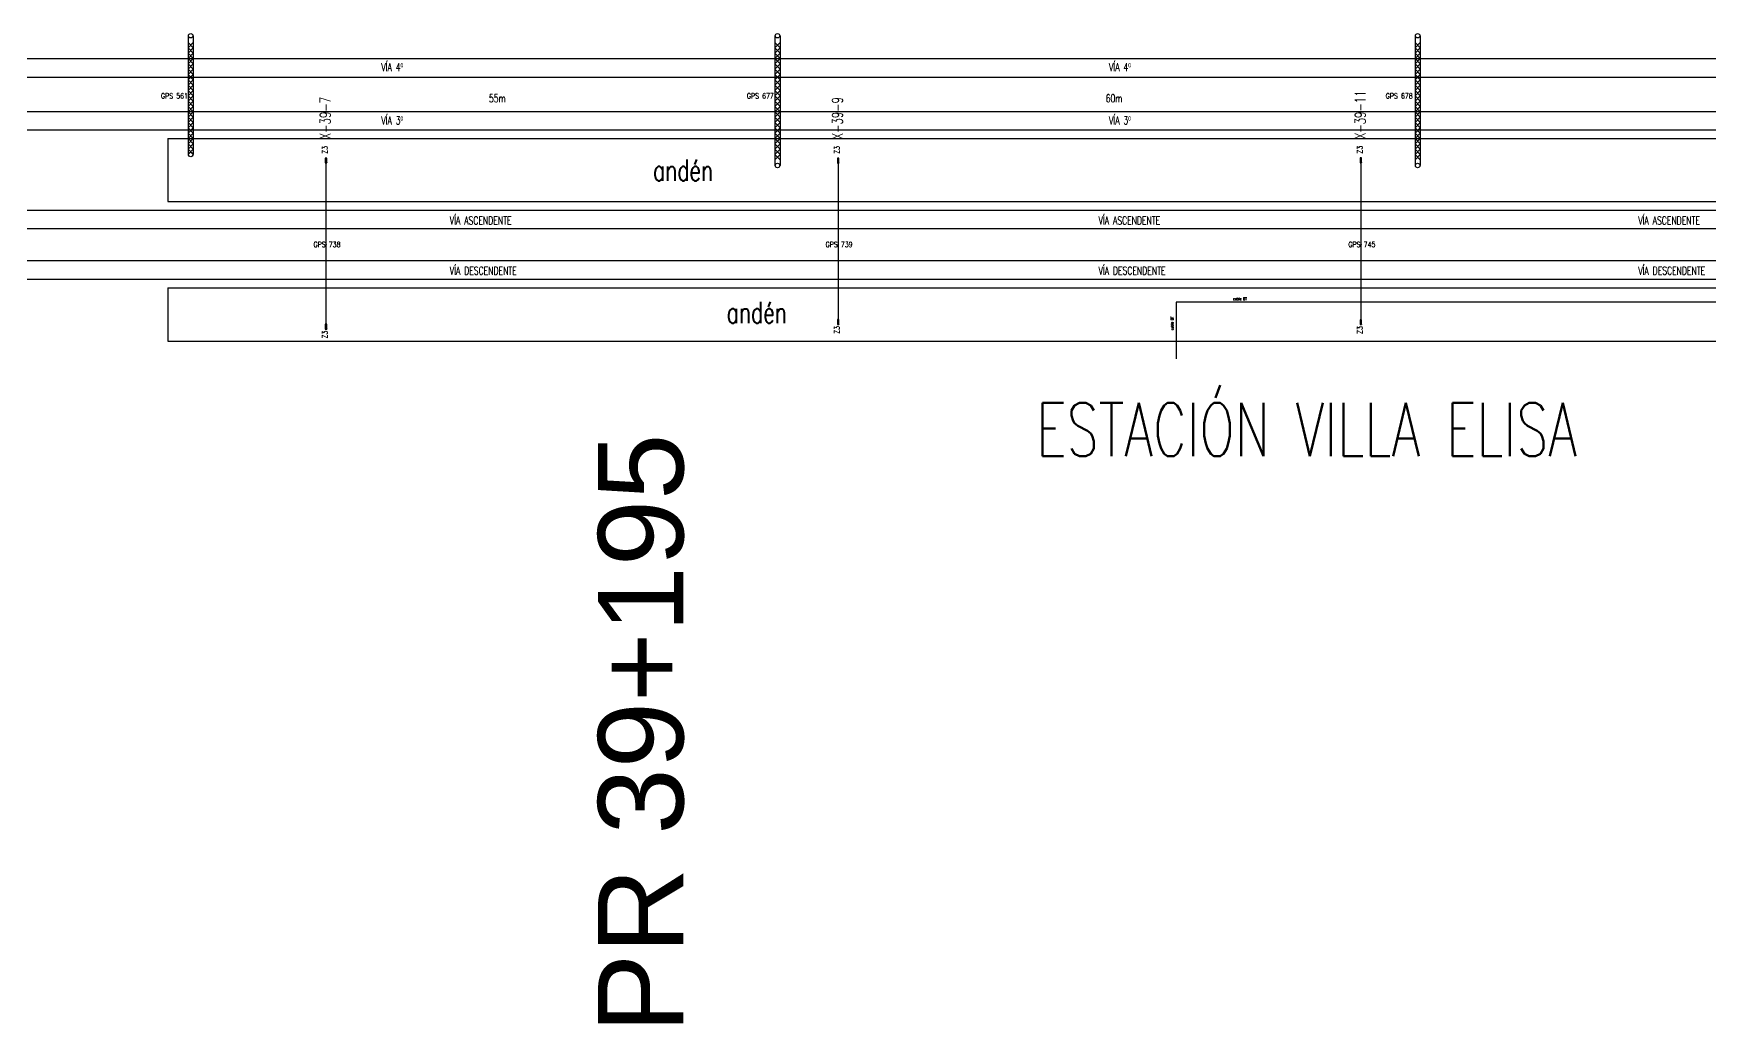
# Model space of a CAD drawing. Header units: millimetres. Extents: x 1587714 to 3094800, y -694377 to -413614.
# Drawn here: x 2001439 to 2158522, y -694377 to -601547 of the extents above; entities that cross this region are included whole.
import ezdxf

# ---------------------------------------------------------------- set-up
doc = ezdxf.new("R2010")
doc.units = ezdxf.units.MM
doc.layers.add('Textos catenaria', color=7, linetype='Continuous')
doc.styles.add('ROMANS', font='arial.ttf', dxfattribs={"width": 0.7})
doc.styles.add('SIMPLEX', font='simplex.shx', dxfattribs={"width": 0.75})

msp = doc.modelspace()

# ---------------------------------------------------------------- hatches: boundary and pattern name
for points in [[(2028779.2936, -613687.058), (2028919.2936, -613687.058), (2028919.2936, -613227.058), (2028779.2936, -613227.058)], [(2076779.2936, -613697.058), (2076919.2936, -613697.058), (2076919.2936, -613237.058), (2076779.2936, -613237.058)], [(2125779.2936, -613677.058), (2125919.2936, -613677.058), (2125919.2936, -613217.058), (2125779.2936, -613217.058)], [(2028779.2936, -629277.058), (2028919.2936, -629277.058), (2028919.2936, -628817.058), (2028779.2936, -628817.058)], [(2076779.2936, -628827.058), (2076919.2936, -628827.058), (2076919.2936, -628367.058), (2076779.2936, -628367.058)], [(2125779.2936, -628847.058), (2125919.2936, -628847.058), (2125919.2936, -628387.058), (2125779.2936, -628387.058)]]:
    msp.add_hatch(color=256).paths.add_polyline_path(points)

# ---------------------------------------------------------------- linework, layer by layer
at = {"color": 4}
for p, q in [((2015925.683, -601757.058), (2015925.683, -612887.058)), ((2016415.683, -602398.1744), (2015925.683, -602898.1744)), ((2015925.683, -602398.1744), (2016415.683, -602898.1744)), ((2016415.683, -602898.1744), (2015925.683, -603398.1744)), ((2015925.683, -602898.1744), (2016415.683, -603398.1744)), ((2016415.683, -601757.058), (2016415.683, -612887.058)), ((2070925.683, -601757.058), (2070925.683, -613927.058)), ((2071415.683, -602398.1744), (2070925.683, -602898.1744)), ((2070925.683, -602398.1744), (2071415.683, -602898.1744)), ((2071415.683, -602898.1744), (2070925.683, -603398.1744)), ((2070925.683, -602898.1744), (2071415.683, -603398.1744)), ((2071415.683, -601757.058), (2071415.683, -613927.058)), ((2130925.683, -601757.058), (2130925.683, -613927.058)), ((2131415.683, -602398.1744), (2130925.683, -602898.1744)), ((2130925.683, -602398.1744), (2131415.683, -602898.1744)), ((2131415.683, -602898.1744), (2130925.683, -603398.1744)), ((2130925.683, -602898.1744), (2131415.683, -603398.1744)), ((2131415.683, -601757.058), (2131415.683, -613927.058)), ((2016415.683, -603398.1744), (2015925.683, -603898.1744)), ((2015925.683, -603398.1744), (2016415.683, -603898.1744)), ((2016415.683, -603898.1744), (2015925.683, -604398.1744)), ((2015925.683, -603898.1744), (2016415.683, -604398.1744)), ((2016415.683, -604398.1744), (2015925.683, -604898.1744)), ((2015925.683, -604398.1744), (2016415.683, -604898.1744)), ((2071415.683, -603398.1744), (2070925.683, -603898.1744)), ((2070925.683, -603398.1744), (2071415.683, -603898.1744)), ((2071415.683, -603898.1744), (2070925.683, -604398.1744)), ((2070925.683, -603898.1744), (2071415.683, -604398.1744)), ((2071415.683, -604398.1744), (2070925.683, -604898.1744)), ((2070925.683, -604398.1744), (2071415.683, -604898.1744)), ((2131415.683, -603398.1744), (2130925.683, -603898.1744)), ((2130925.683, -603398.1744), (2131415.683, -603898.1744)), ((2131415.683, -603898.1744), (2130925.683, -604398.1744)), ((2130925.683, -603898.1744), (2131415.683, -604398.1744)), ((2131415.683, -604398.1744), (2130925.683, -604898.1744)), ((2130925.683, -604398.1744), (2131415.683, -604898.1744)), ((2016415.683, -604898.1744), (2015925.683, -605398.1744)), ((2015925.683, -604898.1744), (2016415.683, -605398.1744)), ((2016415.683, -605398.1744), (2015925.683, -605898.1744)), ((2015925.683, -605398.1744), (2016415.683, -605898.1744)), ((2016415.683, -605898.1744), (2015925.683, -606398.1744)), ((2015925.683, -605898.1744), (2016415.683, -606398.1744)), ((2071415.683, -604898.1744), (2070925.683, -605398.1744)), ((2070925.683, -604898.1744), (2071415.683, -605398.1744)), ((2071415.683, -605398.1744), (2070925.683, -605898.1744)), ((2070925.683, -605398.1744), (2071415.683, -605898.1744)), ((2071415.683, -605898.1744), (2070925.683, -606398.1744)), ((2070925.683, -605898.1744), (2071415.683, -606398.1744)), ((2131415.683, -604898.1744), (2130925.683, -605398.1744)), ((2130925.683, -604898.1744), (2131415.683, -605398.1744)), ((2131415.683, -605398.1744), (2130925.683, -605898.1744)), ((2130925.683, -605398.1744), (2131415.683, -605898.1744)), ((2131415.683, -605898.1744), (2130925.683, -606398.1744)), ((2130925.683, -605898.1744), (2131415.683, -606398.1744)), ((2016415.683, -606398.1744), (2015925.683, -606898.1744)), ((2015925.683, -606398.1744), (2016415.683, -606898.1744)), ((2016415.683, -606898.1744), (2015925.683, -607398.1744)), ((2015925.683, -606898.1744), (2016415.683, -607398.1744)), ((2016415.683, -607398.1744), (2015925.683, -607898.1744)), ((2015925.683, -607398.1744), (2016415.683, -607898.1744)), ((2016415.683, -607898.1744), (2015925.683, -608398.1744)), ((2015925.683, -607898.1744), (2016415.683, -608398.1744)), ((2071415.683, -606398.1744), (2070925.683, -606898.1744)), ((2070925.683, -606398.1744), (2071415.683, -606898.1744)), ((2071415.683, -606898.1744), (2070925.683, -607398.1744)), ((2070925.683, -606898.1744), (2071415.683, -607398.1744)), ((2071415.683, -607398.1744), (2070925.683, -607898.1744)), ((2070925.683, -607398.1744), (2071415.683, -607898.1744)), ((2071415.683, -607898.1744), (2070925.683, -608398.1744)), ((2070925.683, -607898.1744), (2071415.683, -608398.1744)), ((2131415.683, -606398.1744), (2130925.683, -606898.1744)), ((2130925.683, -606398.1744), (2131415.683, -606898.1744)), ((2131415.683, -606898.1744), (2130925.683, -607398.1744)), ((2130925.683, -606898.1744), (2131415.683, -607398.1744)), ((2131415.683, -607398.1744), (2130925.683, -607898.1744)), ((2130925.683, -607398.1744), (2131415.683, -607898.1744)), ((2131415.683, -607898.1744), (2130925.683, -608398.1744)), ((2130925.683, -607898.1744), (2131415.683, -608398.1744)), ((2016415.683, -608398.1744), (2015925.683, -608898.1744)), ((2015925.683, -608398.1744), (2016415.683, -608898.1744)), ((2016415.683, -608898.1744), (2015925.683, -609398.1744)), ((2015925.683, -608898.1744), (2016415.683, -609398.1744)), ((2016415.683, -609398.1744), (2015925.683, -609898.1744)), ((2015925.683, -609398.1744), (2016415.683, -609898.1744)), ((2071415.683, -608398.1744), (2070925.683, -608898.1744)), ((2070925.683, -608398.1744), (2071415.683, -608898.1744)), ((2071415.683, -608898.1744), (2070925.683, -609398.1744)), ((2070925.683, -608898.1744), (2071415.683, -609398.1744)), ((2071415.683, -609398.1744), (2070925.683, -609898.1744)), ((2070925.683, -609398.1744), (2071415.683, -609898.1744)), ((2131415.683, -608398.1744), (2130925.683, -608898.1744)), ((2130925.683, -608398.1744), (2131415.683, -608898.1744)), ((2131415.683, -608898.1744), (2130925.683, -609398.1744)), ((2130925.683, -608898.1744), (2131415.683, -609398.1744)), ((2131415.683, -609398.1744), (2130925.683, -609898.1744)), ((2130925.683, -609398.1744), (2131415.683, -609898.1744)), ((2016415.683, -609898.1744), (2015925.683, -610398.1744)), ((2015925.683, -609898.1744), (2016415.683, -610398.1744)), ((2016415.683, -610398.1744), (2015925.683, -610898.1744)), ((2015925.683, -610398.1744), (2016415.683, -610898.1744)), ((2016415.683, -610898.1744), (2015925.683, -611398.1744)), ((2015925.683, -610898.1744), (2016415.683, -611398.1744)), ((2071415.683, -609898.1744), (2070925.683, -610398.1744)), ((2070925.683, -609898.1744), (2071415.683, -610398.1744)), ((2071415.683, -610398.1744), (2070925.683, -610898.1744)), ((2070925.683, -610398.1744), (2071415.683, -610898.1744)), ((2071415.683, -610898.1744), (2070925.683, -611398.1744)), ((2070925.683, -610898.1744), (2071415.683, -611398.1744)), ((2131415.683, -609898.1744), (2130925.683, -610398.1744)), ((2130925.683, -609898.1744), (2131415.683, -610398.1744)), ((2131415.683, -610398.1744), (2130925.683, -610898.1744)), ((2130925.683, -610398.1744), (2131415.683, -610898.1744)), ((2131415.683, -610898.1744), (2130925.683, -611398.1744)), ((2130925.683, -610898.1744), (2131415.683, -611398.1744)), ((2016415.683, -611398.1744), (2015925.683, -611898.1744)), ((2015925.683, -611398.1744), (2016415.683, -611898.1744)), ((2016415.683, -611898.1744), (2015925.683, -612398.1744)), ((2015925.683, -611898.1744), (2016415.683, -612398.1744)), ((2016415.683, -612398.1744), (2015925.683, -612898.1744)), ((2015925.683, -612398.1744), (2016415.683, -612898.1744)), ((2071415.683, -611398.1744), (2070925.683, -611898.1744)), ((2070925.683, -611398.1744), (2071415.683, -611898.1744)), ((2071415.683, -611898.1744), (2070925.683, -612398.1744)), ((2070925.683, -611898.1744), (2071415.683, -612398.1744)), ((2071415.683, -612398.1744), (2070925.683, -612898.1744)), ((2070925.683, -612398.1744), (2071415.683, -612898.1744)), ((2131415.683, -611398.1744), (2130925.683, -611898.1744)), ((2130925.683, -611398.1744), (2131415.683, -611898.1744)), ((2131415.683, -611898.1744), (2130925.683, -612398.1744)), ((2130925.683, -611898.1744), (2131415.683, -612398.1744)), ((2131415.683, -612398.1744), (2130925.683, -612898.1744)), ((2130925.683, -612398.1744), (2131415.683, -612898.1744)), ((2071415.683, -612898.1744), (2070925.683, -613398.1744)), ((2070925.683, -612898.1744), (2071415.683, -613398.1744)), ((2131415.683, -612898.1744), (2130925.683, -613398.1744)), ((2130925.683, -612898.1744), (2131415.683, -613398.1744))]:
    msp.add_line(p, q, dxfattribs=at)
at = {"color": 8}
for p, q in [((1807910.0637, -603897.058), (2468977.5054, -603897.058)), ((1807910.0637, -605637.058), (2468977.5054, -605637.058)), ((1864089.2936, -608847.058), (2455757.1741, -608847.058)), ((1864089.2936, -610587.058), (2455757.1741, -610587.058)), ((2028849.2936, -613687.058), (2028849.2936, -628817.058)), ((2076849.2936, -613697.058), (2076849.2936, -628367.058)), ((2125849.2936, -613677.058), (2125849.2936, -628387.058)), ((1587714.0308, -618107.058), (2830273.8504, -618107.058)), ((1587714.0308, -619847.058), (2830273.8504, -619847.058)), ((1587714.0308, -622847.058), (2830273.8504, -622847.058)), ((1587714.0308, -624587.058), (2830273.8504, -624587.058))]:
    msp.add_line(p, q, dxfattribs=at)
for p, q in [((2014017.1741, -611387.058), (2234017.1741, -611387.058)), ((2014017.1741, -611387.058), (2014017.1741, -617307.058)), ((2028779.2936, -613227.058), (2028779.2936, -613687.058)), ((2028919.2936, -613227.058), (2028779.2936, -613227.058)), ((2028779.2936, -613227.058), (2028919.2936, -613687.058)), ((2028779.2936, -613687.058), (2028919.2936, -613687.058)), ((2028919.2936, -613687.058), (2028919.2936, -613227.058)), ((2076779.2936, -613237.058), (2076779.2936, -613697.058)), ((2076919.2936, -613237.058), (2076779.2936, -613237.058)), ((2076779.2936, -613237.058), (2076919.2936, -613697.058)), ((2076779.2936, -613697.058), (2076919.2936, -613697.058)), ((2076919.2936, -613697.058), (2076919.2936, -613237.058)), ((2125779.2936, -613217.058), (2125779.2936, -613677.058)), ((2125919.2936, -613217.058), (2125779.2936, -613217.058)), ((2125779.2936, -613217.058), (2125919.2936, -613677.058)), ((2125779.2936, -613677.058), (2125919.2936, -613677.058)), ((2125919.2936, -613677.058), (2125919.2936, -613217.058)), ((2014017.1741, -617307.058), (2234017.1741, -617307.058)), ((2014017.1741, -625387.058), (2234017.1741, -625387.058)), ((2014017.1741, -625387.058), (2014017.1741, -630387.058)), ((2243427.2909, -626732.3758), (2108550.0064, -626732.3758)), ((2108550.0064, -626732.3758), (2108550.0064, -632055.5701)), ((2028779.2936, -628817.058), (2028779.2936, -629277.058)), ((2028919.2936, -628817.058), (2028779.2936, -628817.058)), ((2028779.2936, -628817.058), (2028919.2936, -629277.058)), ((2028779.2936, -629277.058), (2028919.2936, -629277.058)), ((2028919.2936, -629277.058), (2028919.2936, -628817.058)), ((2076779.2936, -628367.058), (2076779.2936, -628827.058)), ((2076919.2936, -628367.058), (2076779.2936, -628367.058)), ((2076779.2936, -628367.058), (2076919.2936, -628827.058)), ((2076779.2936, -628827.058), (2076919.2936, -628827.058)), ((2076919.2936, -628827.058), (2076919.2936, -628367.058)), ((2125779.2936, -628387.058), (2125779.2936, -628847.058)), ((2125919.2936, -628387.058), (2125779.2936, -628387.058)), ((2125779.2936, -628387.058), (2125919.2936, -628847.058)), ((2125779.2936, -628847.058), (2125919.2936, -628847.058)), ((2125919.2936, -628847.058), (2125919.2936, -628387.058)), ((2014017.1741, -630387.058), (2234017.1741, -630387.058))]:
    msp.add_line(p, q)
for centre, radius in [((2016170.683, -601757.058), 210), ((2071170.683, -601757.058), 210), ((2131170.683, -601757.058), 210), ((2016170.683, -612887.058), 210), ((2071170.683, -613927.058), 210), ((2131170.683, -613927.058), 210), ((2028849.2936, -621347.058), 29.2535), ((2076849.2936, -621347.058), 29.2535), ((2125849.2936, -621347.058), 29.2535)]:
    msp.add_circle(centre, radius)

# ---------------------------------------------------------------- texts
at = {"layer": 'Textos catenaria', "style": 'SIMPLEX', "width": 0.7}
for s, height, p in [('VÍA 4º', 750, (2034036.5609, -605076.4735)), ('VÍA 4º', 750, (2102243.2652, -605076.4735)), ('GPS 561', 500, (2013385.6882, -607649.065)), ('55m', 750, (2044125.1032, -607996.462)), ('GPS 677', 500, (2068297.877, -607649.065)), ('60m', 750, (2101934.0217, -607996.462)), ('GPS 678', 500, (2128178.0689, -607649.065)), ('VÍA 3º', 750, (2034036.5609, -610068.0927)), ('VÍA 3º', 750, (2102243.2652, -610068.0927)), ('andén', 2000, (2059492.6538, -615365.8002)), ('VÍA ASCENDENTE', 750, (2040456.2109, -619455.3094)), ('VÍA ASCENDENTE', 750, (2101261.7509, -619455.3094)), ('VÍA ASCENDENTE', 750, (2151847.1894, -619455.3094)), ('GPS 738', 500, (2027678.5448, -621577.2048)), ('GPS 739', 500, (2075678.5448, -621577.2048)), ('GPS 745', 500, (2124678.5448, -621577.2048)), ('VÍA DESCENDENTE', 750, (2040456.2109, -624163.3897)), ('VÍA DESCENDENTE', 750, (2101261.7509, -624163.3897)), ('VÍA DESCENDENTE', 750, (2151847.1894, -624163.3897)), ('andén', 2000, (2066406.7461, -628705.3016)), ('ESTACIÓN VILLA ELISA', 5000, (2095422.5378, -641189.4844))]:
    msp.add_text(s, height=height, dxfattribs=at).set_placement(p)
at = {"layer": 'Textos catenaria', "style": 'SIMPLEX'}
for s, height, rotation, width, p in [('X-39-7', 1000, 90, 0.7, (2029287.4652, -611458.2098)), ('X-39-9', 1000, 90, 0.7, (2077287.4652, -611468.2098)), ('X-39-11', 1000, 90, 0.7, (2126287.4652, -611448.2098)), ('Z3', 500, 90, 0.7, (2028995.4601, -612821.7197)), ('Z3', 500, 90, 0.7, (2076995.4601, -612831.7197)), ('Z3', 500, 90, 0.7, (2125995.4601, -612811.7197)), ('cable BT', 250, 0.319341578, 0.8, (2113873.9754, -626565.0681)), ('cable BT', 250, 90.319341578, 0.8, (2108282.6467, -629369.5765)), ('Z3', 500, 90, 0.7, (2028995.4601, -630150.8148)), ('Z3', 500, 90, 0.7, (2076995.4601, -629700.8148)), ('Z3', 500, 90, 0.7, (2125995.4601, -629720.8148))]:
    msp.add_text(s, height=height, rotation=rotation, dxfattribs=dict(at, width=width)).set_placement(p)
at = {"layer": 'Textos catenaria', "style": 'ROMANS'}
msp.add_text('PR 39+195', height=8000, rotation=90, dxfattribs=at).set_placement((2062349.6446, -695293.4537))

doc.saveas('drawing.dxf')
